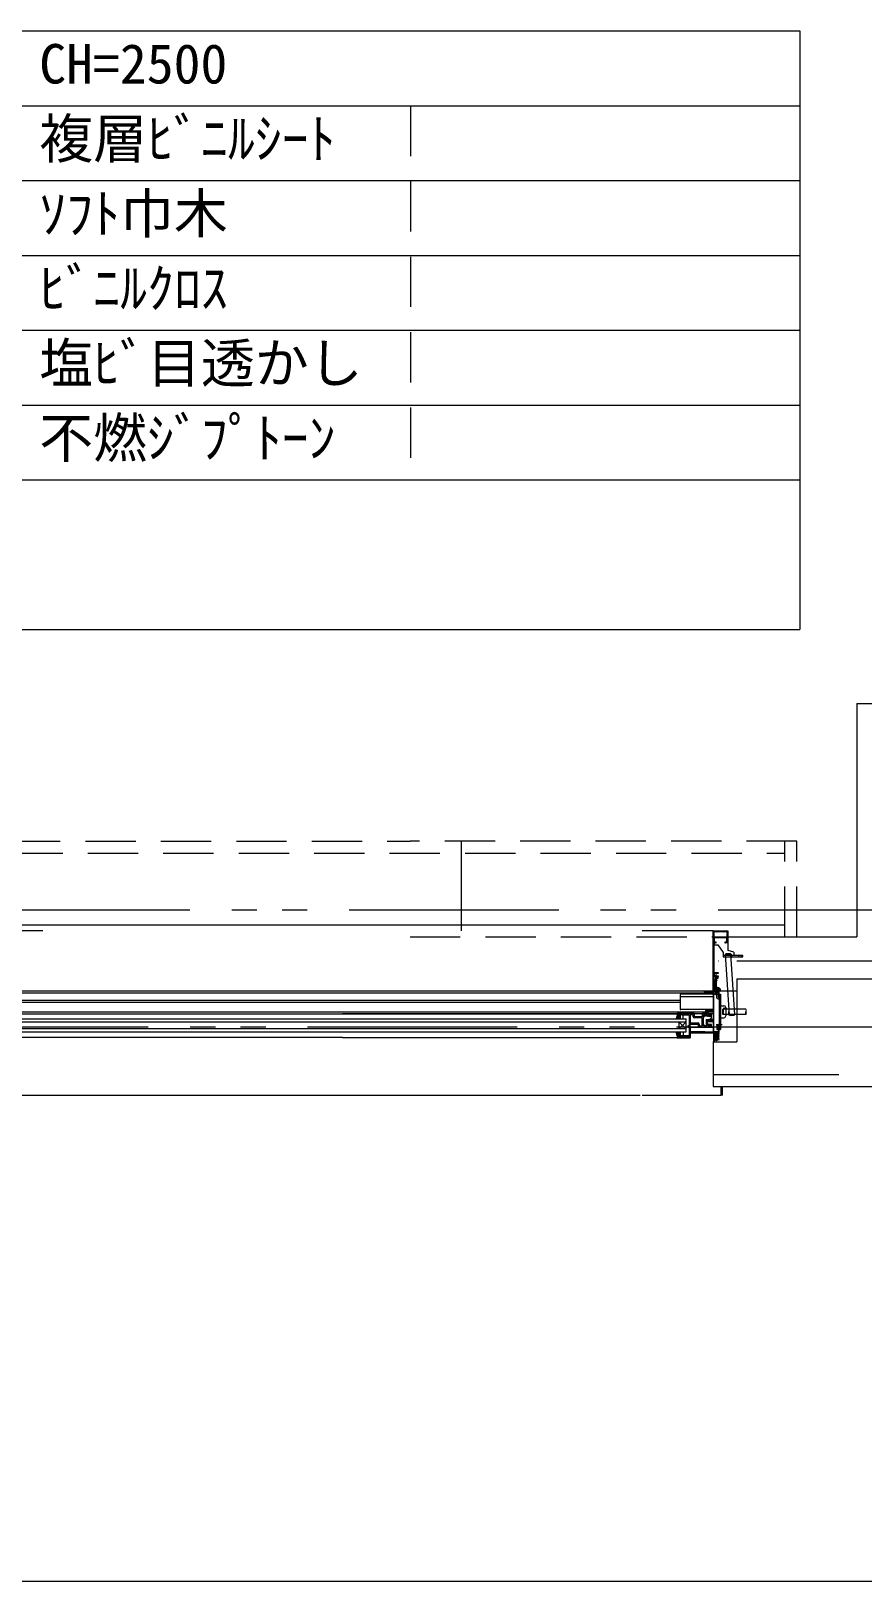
# Model space of a CAD drawing. Units: millimetres at full size. Extents: x -22551 to 92397, y -19340 to 14894.
# Drawn here: x 4638 to 6027, y -6902 to -4312 of the extents above; entities that cross this region are included whole.
import ezdxf
from ezdxf.enums import TextEntityAlignment as Align

# ---------------------------------------------------------------- set-up
doc = ezdxf.new("R2010")
doc.units = ezdxf.units.MM
doc.header["$LTSCALE"] = 70
for name, pattern in [('DASHED1', [1.8, 1.2, -0.6]), ('DASHED3', [4, 3, -1]), ('DOUBLE_CHAIN1', [8.8, 5, -1, 0.6, -0.6, 0.6, -1])]:
    doc.linetypes.add(name, pattern=pattern)
doc.layers.add('0-0_NoName', color=7, linetype='Continuous', lineweight=15)
doc.layers.add('2-0_通芯', color=7, linetype='Continuous', lineweight=15)
doc.styles.add('ＭＳ ゴシック', font='')
doc.styles.get('ＭＳ ゴシック').set_extended_font_data('MS Gothic')

# ---------------------------------------------------------------- blocks, each defined once
blk = doc.blocks.new('グループ部品-125')
at = {"layer": '2-0_通芯'}
for p, q in [((4121.41, -4312.38), (5921.41, -4312.38)), ((5921.41, -4312.38), (5921.41, -5312.38)), ((4121.41, -4437.38), (5921.41, -4437.38)), ((4121.41, -4562.38), (5921.41, -4562.38)), ((4121.41, -4687.38), (5921.41, -4687.38)), ((4121.41, -4812.38), (5921.41, -4812.38)), ((4121.41, -4937.38), (5921.41, -4937.38)), ((4121.41, -5062.38), (5921.41, -5062.38)), ((4121.41, -5312.38), (5921.41, -5312.38)), ((6016.61, -5435.7), (6016.61, -5825.7)), ((5356.61, -5815.7), (5356.61, -5665.7)), ((826.61, -5805.7), (5896.61, -5805.7)), ((4657.61, -5815.7), (4500.61, -5815.7)), ((5776.61, -5815.7), (5658.11, -5815.7)), ((5777.11, -5815.7), (5801.11, -5815.7)), ((5801.61, -5848.65), (5801.61, -5816.2)), ((5816.61, -5825.7), (6016.61, -5825.7)), ((5778.11, -5836.2), (5778.11, -5885.38)), ((5778.61, -5827.15), (5778.61, -5832.75)), ((5799.61, -5827.15), (5778.61, -5827.15)), ((5778.61, -5832.75), (5780.11, -5834.25)), ((5778.61, -5835.65), (5778.61, -5839.15)), ((5781.41, -5835.65), (5778.61, -5835.65)), ((5780.86, -5835.7), (5778.61, -5835.7)), ((5780.11, -5834.25), (5781.41, -5834.25)), ((5796.81, -5834.25), (5798.11, -5834.25)), ((5801.61, -5835.65), (5796.81, -5835.65)), ((5801.11, -5835.7), (5797.36, -5835.7)), ((5798.11, -5834.25), (5799.61, -5832.75)), ((5799.61, -5832.75), (5799.61, -5827.15)), ((5811.61, -5851.33), (5801.61, -5848.65)), ((5811.61, -5851.33), (5811.61, -5856.85)), ((5785.41, -5865.9), (5785.61, -5865.7)), ((5793.61, -5852), (5793.61, -5859.15)), ((5826.61, -5856.85), (5793.61, -5856.85)), ((5793.61, -5859.15), (5826.61, -5859.15)), ((5806.3, -5854.6), (5797.32, -5855.2)), ((5804.12, -5956), (5797.32, -5855.2)), ((5806.3, -5854.6), (5805.24, -5853.67)), ((5813.1, -5955.4), (5806.3, -5854.6)), ((5816.61, -5865.7), (6056.61, -5865.7)), ((5819.46, -5859.15), (5819.46, -5856.85)), ((5823.96, -5859.15), (5823.96, -5856.85)), ((5826.61, -5859.15), (5826.61, -5856.85)), ((5778.29, -5888.2), (5778.33, -5888.35)), ((5778.33, -5888.85), (5778.29, -5889)), ((5779.26, -5887.01), (5779.11, -5887.03)), ((5779.11, -5890.18), (5779.26, -5890.19)), ((5780.03, -5886.76), (5779.91, -5886.81)), ((5779.91, -5890.39), (5780.03, -5890.44)), ((5780.91, -5886.99), (5780.82, -5886.9)), ((5780.82, -5890.3), (5780.91, -5890.21)), ((5781.81, -5887.45), (5781.67, -5887.45)), ((5781.67, -5889.75), (5781.81, -5889.75)), ((5816.61, -5895.7), (6086.61, -5895.7)), ((5816.61, -5895.7), (5816.61, -6000.7)), ((4582.61, -5915.7), (5816.61, -5915.7)), ((5776.61, -5919.6), (4582.61, -5919.6)), ((5721.61, -5922.6), (5721.61, -5946.1)), ((5776.61, -5925.64), (5721.61, -5925.64)), ((5775.61, -5921.6), (5722.61, -5921.6)), ((5780.53, -5918.28), (5779.39, -5920.26)), ((5779.39, -5920.26), (5780.18, -5921.89)), ((5780.65, -5919.97), (5779.43, -5920.19)), ((5783.13, -5917.08), (5779.85, -5922.77)), ((5781.06, -5920.66), (5780.18, -5921.89)), ((5780.44, -5922.04), (5780.18, -5921.89)), ((5780.49, -5917.69), (5780.4, -5917.84)), ((5780.4, -5917.84), (5780.62, -5918.22)), ((5780.4, -5917.84), (5783.03, -5918.8)), ((5780.62, -5921.72), (5780.44, -5922.04)), ((5782.25, -5921.91), (5780.44, -5922.04)), ((5780.49, -5917.69), (5780.93, -5917.69)), ((5783.16, -5918.66), (5780.49, -5917.69)), ((5782.42, -5919.37), (5780.53, -5918.28)), ((5780.58, -5918.3), (5780.62, -5918.22)), ((5782.87, -5918.94), (5780.62, -5918.22)), ((5782.08, -5921.59), (5780.62, -5921.72)), ((5780.84, -5917.09), (5780.75, -5917.24)), ((5780.75, -5917.24), (5780.97, -5917.62)), ((5780.75, -5917.24), (5784.53, -5918.61)), ((5780.84, -5917.09), (5781.28, -5917.09)), ((5784.62, -5918.46), (5780.84, -5917.09)), ((5780.93, -5917.69), (5780.97, -5917.62)), ((5780.93, -5917.69), (5784.05, -5918.69)), ((5784.09, -5918.61), (5780.97, -5917.62)), ((5781.06, -5920.66), (5783.26, -5918.57)), ((5781.19, -5916.48), (5781.1, -5916.63)), ((5781.1, -5916.63), (5781.32, -5917.01)), ((5781.1, -5916.63), (5784.88, -5918)), ((5781.19, -5916.48), (5781.63, -5916.48)), ((5784.97, -5917.85), (5781.19, -5916.48)), ((5781.28, -5917.09), (5781.32, -5917.01)), ((5781.28, -5917.09), (5784.4, -5918.08)), ((5784.44, -5918), (5781.32, -5917.01)), ((5781.54, -5915.87), (5781.45, -5916.02)), ((5781.45, -5916.02), (5781.67, -5916.4)), ((5781.45, -5916.02), (5785.23, -5917.4)), ((5781.54, -5915.87), (5781.98, -5915.87)), ((5785.32, -5917.25), (5781.54, -5915.87)), ((5781.63, -5916.48), (5781.67, -5916.4)), ((5781.63, -5916.48), (5784.75, -5917.47)), ((5784.79, -5917.4), (5781.67, -5916.4)), ((5781.89, -5915.27), (5781.8, -5915.42)), ((5781.8, -5915.42), (5782.02, -5915.8)), ((5781.8, -5915.42), (5785.58, -5916.79)), ((5781.89, -5915.27), (5782.33, -5915.27)), ((5785.67, -5916.64), (5781.89, -5915.27)), ((5781.98, -5915.87), (5782.02, -5915.8)), ((5781.98, -5915.87), (5785.1, -5916.87)), ((5785.14, -5916.79), (5782.02, -5915.8)), ((5782.15, -5914.81), (5782.37, -5915.19)), ((5782.28, -5911.55), (5782.92, -5910.63)), ((5788.34, -5915.05), (5782.28, -5911.55)), ((5782.33, -5915.27), (5782.37, -5915.19)), ((5782.33, -5915.27), (5785.45, -5916.26)), ((5782.59, -5914.05), (5782.5, -5914.21)), ((5782.5, -5914.21), (5782.72, -5914.58)), ((5782.5, -5914.21), (5786.28, -5915.58)), ((5782.68, -5914.66), (5782.72, -5914.58)), ((5785.84, -5915.58), (5782.72, -5914.58)), ((5782.74, -5927.58), (5782.74, -5921.2)), ((5782.74, -5921.2), (5785.04, -5921.2)), ((5782.85, -5913.6), (5783.07, -5913.98)), ((5782.85, -5913.6), (5786.63, -5914.97)), ((5783.03, -5914.05), (5783.07, -5913.98)), ((5783.03, -5914.05), (5786.15, -5915.05)), ((5786.19, -5914.97), (5783.07, -5913.98)), ((5783.39, -5919.93), (5783.13, -5919.78)), ((5783.2, -5912.99), (5783.42, -5913.37)), ((5786.67, -5914.9), (5783.25, -5912.92)), ((5783.35, -5919.9), (5783.74, -5919.22)), ((5783.36, -5928.51), (5786.54, -5929.79)), ((5783.38, -5913.45), (5783.42, -5913.37)), ((5784.79, -5913.81), (5783.42, -5913.37)), ((5783.56, -5912.87), (5783.46, -5913.04)), ((5783.58, -5919), (5784.18, -5919.22)), ((5783.63, -5916.21), (5784.23, -5915.17)), ((5784.27, -5919.06), (5783.67, -5918.85)), ((5784.05, -5918.69), (5784.09, -5918.61)), ((5784.27, -5919.06), (5784.05, -5918.69)), ((5784.53, -5918.61), (5784.09, -5918.61)), ((5784.27, -5919.06), (5784.18, -5919.22)), ((5784.4, -5918.08), (5784.44, -5918)), ((5784.62, -5918.46), (5784.4, -5918.08)), ((5784.88, -5918), (5784.44, -5918)), ((5784.62, -5918.46), (5784.53, -5918.61)), ((5784.73, -5914.31), (5787.19, -5910.05)), ((5784.75, -5917.47), (5784.79, -5917.4)), ((5784.97, -5917.85), (5784.75, -5917.47)), ((5785.23, -5917.4), (5784.79, -5917.4)), ((5784.97, -5917.85), (5784.88, -5918)), ((5785.04, -5921.2), (5785.04, -5926.7)), ((5785.04, -5926.7), (5786.54, -5927.31)), ((5785.1, -5916.87), (5785.14, -5916.79)), ((5785.32, -5917.25), (5785.1, -5916.87)), ((5785.58, -5916.79), (5785.14, -5916.79)), ((5785.32, -5917.25), (5785.23, -5917.4)), ((5785.45, -5916.26), (5785.49, -5916.18)), ((5785.67, -5916.64), (5785.45, -5916.26)), ((5785.67, -5916.64), (5785.58, -5916.79)), ((5785.8, -5915.65), (5785.84, -5915.58)), ((5786.02, -5916.03), (5785.8, -5915.65)), ((5786.28, -5915.58), (5785.84, -5915.58)), ((5786.15, -5915.05), (5786.19, -5914.97)), ((5786.37, -5915.43), (5786.15, -5915.05)), ((5786.63, -5914.97), (5786.19, -5914.97)), ((5786.37, -5915.43), (5786.28, -5915.58)), ((5786.56, -5914.6), (5786.46, -5914.77)), ((5786.54, -5927.31), (5788.84, -5928.24)), ((5786.61, -5924.2), (5786.61, -5915.7)), ((5786.61, -5921.2), (5786.61, -5980.2)), ((5786.61, -5921.2), (5788.91, -5921.2)), ((5786.67, -5914.9), (5786.63, -5914.97)), ((5788.34, -5915.05), (5788.82, -5914.03)), ((5788.91, -5921.2), (5788.91, -5980.2)), ((5721.61, -5932.1), (4599.11, -5932.1)), ((5721.61, -5935.5), (4599.11, -5935.5)), ((4599.11, -5954.1), (5716.61, -5954.1)), ((5776.61, -5954), (5157.86, -5954)), ((5716.61, -5953.9), (5716.61, -5955.5)), ((5775.61, -5947.1), (5722.61, -5947.1)), ((5764.11, -5948.7), (5764.11, -5950)), ((5764.65, -5951.2), (5764.11, -5951.74)), ((5764.11, -5951.5), (5764.11, -5953.5)), ((5767.31, -5952.2), (5764.11, -5952.2)), ((5766.41, -5951.2), (5764.41, -5951.2)), ((5764.41, -5953.33), (5764.61, -5952.2)), ((5766, -5951.2), (5765, -5952.2)), ((5766.2, -5948.79), (5765.7, -5949.29)), ((5765.91, -5949.8), (5766.25, -5949.8)), ((5766.01, -5952.2), (5768.23, -5953.88)), ((5767.12, -5948.73), (5766.05, -5949.8)), ((5768.31, -5950.23), (5766.34, -5952.2)), ((5766.61, -5952.2), (5768.43, -5953.6)), ((5768.3, -5948.9), (5766.71, -5950.49)), ((5766.71, -5950.26), (5766.71, -5950.9)), ((5769.31, -5948.9), (5767.21, -5948.9)), ((5768.15, -5951.74), (5767.85, -5952.04)), ((5768.31, -5950.1), (5768.31, -5951.2)), ((5768.61, -5949.8), (5770.01, -5949.8)), ((5769.84, -5948.7), (5768.74, -5949.8)), ((5773.4, -5955.29), (5769.18, -5954.02)), ((5770.29, -5949.6), (5770.11, -5949.78)), ((5770.31, -5949.5), (5770.31, -5949)), ((5788.91, -5940.7), (5794.91, -5940.7)), ((5793.41, -5946.2), (5792.41, -5947.2)), ((5831.61, -5946.2), (5793.41, -5946.2)), ((5793.41, -5946.2), (5793.41, -5955.2)), ((5831.61, -5955.2), (5793.41, -5955.2)), ((5797.91, -5943.7), (5797.91, -5957.7)), ((4584.11, -5962.5), (5731.61, -5962.5)), ((4584.11, -5967.5), (5731.61, -5967.5)), ((5731.61, -5979.5), (4584.11, -5979.5)), ((5716.61, -5956), (5715.11, -5962.5)), ((5721.38, -5956), (5715.18, -5962.2)), ((5715.51, -5962.5), (5715.19, -5962.18)), ((5716.92, -5962.5), (5715.45, -5961.03)), ((5719.97, -5956), (5715.6, -5960.37)), ((5718.34, -5962.5), (5715.72, -5959.88)), ((5719.75, -5962.5), (5715.98, -5958.73)), ((5718.55, -5956), (5716.03, -5958.53)), ((5721.17, -5962.5), (5716.25, -5957.58)), ((5721.61, -5957.19), (5716.3, -5962.5)), ((5717.14, -5956), (5716.45, -5956.69)), ((5721.61, -5961.53), (5716.51, -5956.43)), ((5721.61, -5956), (5716.61, -5956)), ((5721.61, -5960.12), (5717.5, -5956)), ((5721.61, -5958.6), (5717.71, -5962.5)), ((5721.61, -5958.7), (5718.91, -5956)), ((5721.61, -5960.02), (5719.13, -5962.5)), ((5719.61, -5967.5), (5731.61, -5979.5)), ((5719.61, -5979.5), (5731.61, -5967.5)), ((5719.61, -5967.5), (5719.61, -5979.5)), ((5721.61, -5957.29), (5720.32, -5956)), ((5721.61, -5961.43), (5720.54, -5962.5)), ((5721.61, -5962.5), (5721.61, -5955.3)), ((5721.61, -5957), (5721.61, -5961.5)), ((5725.61, -5956), (5722.61, -5956)), ((5722.61, -5962.5), (5725.61, -5962.5)), ((5726.61, -5961.5), (5726.61, -5957)), ((5731.57, -5955.93), (5731.65, -5955.93)), ((5731.61, -5984.5), (5731.61, -5962.5)), ((5738.61, -5969.47), (5751.54, -5969.47)), ((5738.61, -5976.4), (5776.61, -5976.4)), ((5761.21, -5971.8), (5760.61, -5971.8)), ((5761.21, -5971.8), (5761.21, -5974.47)), ((5766.24, -5957.16), (5761.6, -5958.83)), ((5765.01, -5973.8), (5766.18, -5973.8)), ((5765.01, -5974.47), (5765.01, -5973.8)), ((5765.11, -5963.85), (5765.11, -5972.1)), ((5765.11, -5966.9), (5776.61, -5966.9)), ((5774.11, -5972.1), (5765.11, -5972.1)), ((5765.33, -5963.9), (5770.71, -5963.85)), ((5767.38, -5969.98), (5765.38, -5969.25)), ((5766.18, -5973.8), (5766.18, -5972.1)), ((5766.48, -5971.8), (5767.41, -5971.8)), ((5767.71, -5971.5), (5767.71, -5970.45)), ((5767.8, -5957.19), (5769.11, -5957.8)), ((5769.18, -5976.38), (5773.4, -5975.11)), ((5776.61, -5963.5), (5771.49, -5963.5)), ((5774.11, -5959.9), (5774.11, -5956.24)), ((5791.61, -5972.7), (5781.61, -5972.7)), ((5782.73, -5973.82), (5782.73, -5980.2)), ((5782.74, -5980.2), (5785.04, -5980.2)), ((5783.36, -5972.9), (5786.54, -5971.61)), ((5785.03, -5980.2), (5785.03, -5974.7)), ((5786.61, -5985.2), (5786.61, -5977.2)), ((5786.61, -5980.2), (5788.91, -5980.2)), ((5788.91, -5960.7), (5794.91, -5960.7)), ((5804.12, -5956), (5813.1, -5955.4)), ((5804.12, -5956), (5805.19, -5956.93)), ((4577.61, -5993), (5157.86, -5993)), ((4584.11, -5984.5), (5731.61, -5984.5)), ((5157.86, -5993.8), (5738.81, -5993.8)), ((5716.61, -5991), (5715.11, -5984.5)), ((5721.38, -5991), (5715.18, -5984.8)), ((5715.51, -5984.5), (5715.19, -5984.83)), ((5716.92, -5984.5), (5715.45, -5985.97)), ((5719.97, -5991), (5715.6, -5986.64)), ((5718.34, -5984.5), (5715.72, -5987.12)), ((5719.75, -5984.5), (5715.98, -5988.27)), ((5718.55, -5991), (5716.03, -5988.47)), ((5721.17, -5984.5), (5716.25, -5989.42)), ((5721.61, -5989.81), (5716.3, -5984.5)), ((5716.31, -5993), (5716.31, -5993.3)), ((5738.81, -5993.3), (5716.31, -5993.3)), ((5717.14, -5991), (5716.45, -5990.31)), ((5721.61, -5985.47), (5716.51, -5990.57)), ((5721.61, -5991), (5716.61, -5991)), ((5717.31, -5994.3), (5737.81, -5994.3)), ((5721.61, -5986.89), (5717.5, -5991)), ((5721.61, -5988.4), (5717.71, -5984.5)), ((5721.61, -5988.3), (5718.91, -5991)), ((5721.61, -5986.99), (5719.13, -5984.5)), ((5721.61, -5989.71), (5720.32, -5991)), ((5721.61, -5985.57), (5720.54, -5984.5)), ((5721.61, -5984.5), (5721.61, -5991.7)), ((5721.61, -5990), (5721.61, -5985.5)), ((5722.61, -5984.5), (5725.61, -5984.5)), ((5725.61, -5991), (5722.61, -5991)), ((5726.61, -5985.5), (5726.61, -5990)), ((5761.61, -5984.3), (5738.81, -5984.3)), ((5738.81, -5985.7), (5786.11, -5985.7)), ((5776.61, -6000.7), (5816.61, -6000.7)), ((5776.61, -6000.7), (5776.61, -6075.7)), ((5786.61, -5994.7), (5777.61, -5985.7)), ((5786.61, -5985.7), (5777.61, -5994.7)), ((5783.61, -5985.7), (5777.61, -5991.7)), ((5780.61, -5985.7), (5777.61, -5988.7)), ((5786.61, -5997.7), (5777.61, -5988.7)), ((5786.61, -5988.7), (5777.61, -5997.7)), ((5784.65, -5998.74), (5777.61, -5991.7)), ((5786.61, -5991.7), (5777.61, -6000.7)), ((5782.31, -5999.4), (5777.61, -5994.7)), ((5779.96, -6000.05), (5777.61, -5997.7)), ((5786.61, -5991.7), (5780.61, -5985.7)), ((5786.61, -5994.7), (5781.76, -5999.55)), ((5786.61, -5988.7), (5783.61, -5985.7)), ((5786.61, -5997.7), (5785.92, -5998.39)), ((5776.61, -6075.7), (9976.61, -6075.7)), ((5791.61, -6075.7), (5791.61, -6090.7)), ((5655.11, -6090.7), (1068.11, -6090.7))]:
    blk.add_line(p, q, dxfattribs=at)
at = {"layer": '2-0_通芯', "linetype": 'DASHED1'}
for p, q in [((5271.41, -4437.38), (5271.41, -5062.38)), ((1452.61, -5665.7), (5270.61, -5665.7)), ((5896.61, -5825.7), (5896.61, -5665.7)), ((826.61, -5685.7), (5896.61, -5685.7))]:
    blk.add_line(p, q, dxfattribs=at)
at = {"layer": '2-0_通芯', "linetype": 'DOUBLE_CHAIN1'}
for p, q in [((-22551.09, -5780.7), (23861.61, -5780.7)), ((-21388.39, -5975.7), (23861.61, -5975.7))]:
    blk.add_line(p, q, dxfattribs=at)
at = {"layer": '2-0_通芯', "linetype": 'DASHED3'}
blk.add_line((5776.61, -6055.7), (9976.61, -6055.7), dxfattribs=at)
at = {"layer": '2-0_通芯'}
for points in [[(6016.61, -5435.7), (6706.61, -5435.7), (6706.61, -5825.7)], [(5776.61, -5915.7), (5776.61, -5816.2), (5777.11, -5815.7)], [(5778.11, -5817.7), (5778.11, -5819.87), (5778.18, -5820.06)], [(5778.18, -5821.34), (5778.11, -5821.53), (5778.11, -5829.87), (5778.18, -5830.06)], [(5782.47, -5817.27), (5782.28, -5817.2), (5778.61, -5817.2)], [(5794.47, -5817.27), (5794.28, -5817.2), (5783.94, -5817.2), (5783.75, -5817.27)], [(5799.61, -5817.2), (5795.94, -5817.2), (5795.75, -5817.27)], [(5800.04, -5820.06), (5800.11, -5819.87), (5800.11, -5817.7)], [(5800.04, -5830.06), (5800.11, -5829.87), (5800.11, -5821.53), (5800.04, -5821.34)], [(5778.18, -5831.34), (5778.11, -5831.53), (5778.11, -5834)], [(5778.61, -5834.5), (5780.13, -5834.5), (5780.34, -5834.41)], [(5778.61, -5839.15), (5784.61, -5839.15), (5793.61, -5852)], [(5797.89, -5834.41), (5798.1, -5834.5), (5799.61, -5834.5)], [(5800.11, -5834), (5800.11, -5831.53), (5800.04, -5831.34)], [(5805.24, -5853.67), (5798.25, -5854.14), (5797.32, -5855.2)], [(5782.21, -5890.18), (5782.51, -5890.5), (5785.41, -5890.5), (5785.41, -5892.1), (5784.41, -5892.1), (5784.41, -5895.1), (5783.01, -5895.1), (5783.01, -5894.6), (5783.41, -5894.03), (5783.41, -5891.8), (5778.11, -5891.8), (5778.11, -5899.2), (5780.01, -5899.2)], [(5780.01, -5900.2), (5778.11, -5900.2), (5778.11, -5911.2), (5780.29, -5911.2), (5780.51, -5913.76)], [(5780.11, -5885.4), (5784.19, -5885.4), (5784.71, -5885.1), (5785.41, -5885.1), (5785.41, -5886.7), (5782.51, -5886.7), (5782.21, -5887.02)], [(5780.51, -5905.24), (5780.51, -5898.19), (5781.51, -5894.46), (5781.51, -5892.5)], [(5781.71, -5900), (5781.71, -5902.4), (5782.01, -5902.7), (5782.01, -5911.4), (5784.92, -5913.08), (5785.02, -5913.28), (5785.49, -5913.55), (5785.71, -5913.54), (5788.52, -5915.16), (5787.4, -5917.1), (5786.61, -5917.1)], [(5782.44, -5892.25), (5783.57, -5894.19), (5782.77, -5894.41), (5781.86, -5897.8), (5782.91, -5897.8)], [(5761.61, -5915.7), (5761.61, -5917.3), (5762.81, -5917.3)], [(5763.41, -5916.7), (5776.61, -5916.7), (5776.61, -5947.7), (5765.11, -5947.7)], [(5786.11, -5976.7), (5785.61, -5976.7), (5785.01, -5977.74), (5785.01, -5978.7), (5785.71, -5978.7), (5785.71, -5984.5), (5777.81, -5984.5), (5777.81, -5916.9), (5785.71, -5916.9), (5785.71, -5922.7), (5785.01, -5922.7), (5785.01, -5923.66), (5785.61, -5924.7), (5786.11, -5924.7)], [(5779.52, -5913.89), (5779.24, -5912.3), (5778.11, -5912.3), (5778.11, -5915.7)], [(5779.1, -5912.91), (5779.38, -5914.5), (5780.51, -5914.5), (5780.51, -5906.16), (5780.63, -5905.98), (5780.63, -5905.43), (5780.51, -5905.24)], [(5780.62, -5921.72), (5783.66, -5918.87), (5782.08, -5921.59)], [(5781.01, -5920.75), (5780.65, -5919.97), (5781.23, -5918.68)], [(5784.46, -5915.7), (5781.99, -5914.27), (5781.16, -5915.7)], [(5783.39, -5919.93), (5782.25, -5921.91), (5782.08, -5921.59)], [(5786.02, -5916.03), (5782.24, -5914.66), (5782.15, -5914.81), (5785.93, -5916.18)], [(5782.24, -5914.66), (5782.68, -5914.66), (5785.8, -5915.65)], [(5786.02, -5916.03), (5785.93, -5916.18), (5785.49, -5916.18), (5782.37, -5915.19)], [(5786.37, -5915.43), (5782.59, -5914.05), (5783.03, -5914.05)], [(5786.25, -5914.65), (5782.94, -5913.45), (5782.85, -5913.6)], [(5782.94, -5913.45), (5783.38, -5913.45), (5785.13, -5914.01)], [(5783.25, -5912.92), (5783.2, -5912.99), (5783.67, -5913.16)], [(5784.18, -5919.22), (5783.74, -5919.22), (5783.5, -5919.14)], [(5784.72, -5910.23), (5784.59, -5912.25), (5785.28, -5913.35)], [(5788.27, -5912.28), (5786.58, -5913.4), (5785.28, -5913.35)], [(4595.26, -5951), (5766.41, -5951), (5766.41, -5950.2), (5765.31, -5950.2), (5765.31, -5948.7), (5770.51, -5948.7), (5770.51, -5950.2), (5769.41, -5950.2), (5769.41, -5951), (5776.61, -5951)], [(5774.11, -5956.24), (5769.04, -5954.1), (5769.04, -5953.9), (5759.11, -5953.9), (5759.11, -5954.1), (5745.11, -5954.1), (5745.11, -5953.9), (5716.61, -5953.9)], [(5758.61, -5954.5), (5758.61, -5959), (5745.61, -5959), (5745.61, -5954.5)], [(5771.71, -5950), (5771.71, -5948.9), (5776.61, -5948.9), (5776.61, -5964.2), (5774.3, -5964.2)], [(5792.41, -5947.2), (5792.41, -5954.2), (5793.41, -5955.2)], [(5721.61, -5955.3), (5722.61, -5955.3), (5724.34, -5955.93), (5730.65, -5955.93)], [(5735.41, -5974.3), (5734.61, -5974.3), (5734.61, -5976.4), (5736.61, -5976.4), (5736.61, -5991.07), (5724.34, -5991.07), (5722.61, -5991.7), (5721.61, -5991.7)], [(5732.57, -5955.93), (5736.61, -5955.93), (5736.61, -5974.47), (5735.74, -5974.47)], [(5743.68, -5958.93), (5743.68, -5955.93), (5738.61, -5955.93), (5738.61, -5969.47)], [(5738.61, -5992.5), (5738.61, -5971.4), (5751.61, -5971.4), (5751.61, -5975.9)], [(5738.61, -5976.3), (5752.11, -5976.3), (5752.11, -5976.5), (5769.04, -5976.5), (5769.04, -5976.4), (5773.4, -5975.11), (5773.91, -5974.75), (5774.11, -5974.16)], [(5738.81, -5993.8), (5738.81, -5976.99), (5738.61, -5976.99)], [(5753.54, -5971.47), (5753.54, -5974.47), (5758.68, -5974.47), (5758.68, -5960.93), (5745.68, -5960.93)], [(5774.11, -5974.16), (5774.11, -5972.1), (5771.81, -5972.1), (5771.81, -5972.9), (5772.91, -5972.9), (5772.91, -5974.11), (5771.72, -5974.47), (5767.71, -5974.47), (5767.71, -5972.9), (5768.81, -5972.9), (5768.81, -5972.1), (5766.51, -5972.1), (5766.51, -5974.47), (5760.61, -5974.47), (5760.61, -5955.93), (5766.51, -5955.93), (5766.51, -5958.3), (5767.51, -5958.3), (5767.51, -5955.93), (5771.72, -5955.93), (5773.11, -5956.35), (5773.11, -5957.8)], [(5766.31, -5966.9), (5766.31, -5965.6), (5776.61, -5965.6), (5776.61, -5984.7), (5763.41, -5984.7)], [(5765.11, -5963.85), (5770.71, -5963.85), (5771.35, -5963.62), (5773.04, -5962.2), (5774.11, -5959.9)], [(5773.91, -5963.9), (5769.61, -5963.9), (5765.57, -5964.25)], [(5774.11, -5958.6), (5769.11, -5958.6), (5769.11, -5957.8)], [(5785.04, -5974.7), (5786.54, -5974.09), (5788.83, -5973.17)], [(5805.19, -5956.93), (5812.17, -5956.46), (5813.1, -5955.4)], [(5716.61, -5991.5), (5716.61, -5993), (5738.11, -5993)], [(5762.81, -5984.1), (5761.61, -5984.1), (5761.61, -5985.7)], [(5776.61, -5985.7), (5777.61, -5986.7), (5777.61, -5999.7), (5776.61, -6000.7)], [(5789.61, -6075.7), (5789.61, -6090.7), (5658.11, -6090.7)]]:
    blk.add_lwpolyline(points, dxfattribs=at)
at = {"layer": '2-0_通芯', "linetype": 'DASHED1'}
blk.add_lwpolyline([(5270.61, -5825.7), (5916.61, -5825.7), (5916.61, -5665.7), (5270.61, -5665.7)], dxfattribs=at)
at = {"layer": '2-0_通芯'}
for centre, radius, start, end in [((5778.61, -5817.7), 0.5, 90.00001, 179.99999), ((5777.41, -5820.7), 1, 320.28486, 39.71514), ((5783.11, -5816.5), 1, 230.28486, 309.71514), ((5795.11, -5816.5), 1, 230.28486, 309.71514), ((5799.61, -5817.7), 0.5, 0.00001, 89.99999), ((5800.81, -5820.7), 1, 140.28486, 219.71514), ((5801.11, -5816.2), 0.5, 0.00001, 89.99999), ((5778.61, -5834), 0.5, 180.00001, 269.99999), ((5778.61, -5836.2), 0.5, 90.00001, 179.99999), ((5777.41, -5830.7), 1, 320.28486, 39.71514), ((5780.86, -5834.95), 0.75, 270.00002, 134.41533), ((5781.41, -5834.95), 0.7, 270, 90), ((5796.81, -5834.95), 0.7, 90, 270), ((5797.36, -5834.95), 0.75, 45.58467, 269.99998), ((5799.61, -5834), 0.5, 270.00001, 359.99999), ((5800.81, -5830.7), 1, 140.28486, 219.71514), ((5801.11, -5835.2), 0.5, 270.00001, 359.99999), ((5806.4, -5856.09), 1.5, 273.85934, 93.85934), ((5806.5, -5857.59), 1.5, 273.85934, 33.85934), ((5806.6, -5859.09), 1.5, 273.85934, 33.85934), ((5778.51, -5885.38), 0.4, 180.00006, 296.38784), ((5778.88, -5887.74), 0.75, 72.2996, 217.70036), ((5778.88, -5889.46), 0.75, 142.29964, 287.7004), ((5780.11, -5888.6), 1.8, 171.96925, 188.03075), ((5780.11, -5888.6), 3.2, 89.99998, 116.38778), ((5780.11, -5888.6), 1.8, 96.26017, 118.03073), ((5780.11, -5888.6), 1.8, 241.96927, 263.73983), ((5780.01, -5899.7), 0.5, 269.99999, 90.00001), ((5780.37, -5887.12), 0.5, 26.86995, 133.13013), ((5780.37, -5890.08), 0.5, 226.86987, 333.13005), ((5780.11, -5888.6), 1.8, 44.79286, 63.73983), ((5780.11, -5888.6), 1.8, 296.26017, 315.20714), ((5781.67, -5887.05), 0.4, 224.79276, 269.99993), ((5781.67, -5890.15), 0.4, 90.00007, 135.20724), ((5782.01, -5892.5), 0.5, 29.99999, 180), ((5782.91, -5900), 1.2, 90.00001, 179.99999), ((5781.81, -5887.05), 0.4, 269.99999, 4.09604), ((5781.81, -5890.15), 0.4, 355.90396, 90.00001), ((5782.91, -5898.3), 0.5, 269.99999, 90.00001), ((5722.61, -5922.6), 1, 90, 179.99999), ((5762.81, -5917), 0.3, 270, 0), ((5763.41, -5917), 0.3, 90, 180), ((5775.61, -5922.6), 1, 0, 90), ((5778.61, -5913), 0.5, 9.99999, 180), ((5780.01, -5913.8), 0.5, 190.00001, 5), ((5783.74, -5927.58), 1, 180, 247.99665), ((5783.99, -5911.38), 1.3, 75.88085, 145), ((5783.44, -5918.74), 0.248, 330, 137.19096), ((5783.13, -5912.62), 0.5, 330, 60), ((5782.11, -5918.84), 9, 44.11915, 75.88085), ((5786.11, -5916.2), 0.5, 0, 90), ((5786.11, -5924.2), 0.5, 270, 0), ((5786.99, -5914.85), 0.5, 60, 150), ((5787.64, -5913.48), 1.3, 335, 44.11915), ((5722.61, -5946.1), 1, 180, 270), ((5745.11, -5954.5), 0.5, 0, 90), ((5759.11, -5954.5), 0.5, 90, 180), ((5765.11, -5948.7), 1, 90, 180), ((5765.11, -5950), 1, 180, 270), ((5764.41, -5951.5), 0.3, 90, 180), ((5764.31, -5953.5), 0.2, 180.00001, 60), ((5765.91, -5949.5), 0.3, 135, 270), ((5766.41, -5949), 0.3, 90, 135), ((5766.25, -5949.5), 0.3, 270, 326.94427), ((5766.41, -5950.9), 0.3, 270, 0), ((5766.71, -5949.8), 0.25, 303.05573, 146.94427), ((5767.01, -5950.26), 0.3, 123.05573, 180), ((5767.01, -5948.9), 0.2, 0, 90), ((5767.31, -5951.2), 1, 270, 0), ((5768.41, -5953.8), 0.2, 204.41711, 84.41711), ((5768.61, -5950.1), 0.3, 90, 180), ((5769.04, -5954.5), 0.5, 73.30076, 90), ((5769.51, -5948.9), 0.2, 90, 180), ((5770.01, -5949), 0.3, 0, 90), ((5770.01, -5949.5), 0.3, 270, 0), ((5770.71, -5950), 1, 270, 0), ((5775.61, -5946.1), 1, 270, 0), ((5794.91, -5946.2), 1.5, 0, 180), ((5794.91, -5943.7), 3, 359.99878, 89.99845), ((5796.41, -5946.2), 1.5, 0, 120), ((5797.91, -5946.2), 1.5, 0, 120), ((5803.82, -5951.51), 1.5, 93.85934, 213.85934), ((5803.92, -5953.01), 1.5, 93.85934, 213.85934), ((5804.02, -5954.51), 1.5, 93.85934, 273.85934), ((5834.92, -5952.95), 4, 145.77113, 214.22887), ((5828.3, -5948.45), 4, 325.77113, 34.22887), ((5828.3, -5952.95), 4, 325.77113, 34.22887), ((5717.11, -5955.5), 0.5, 180, 270), ((5722.61, -5957), 1, 90.0001, 180.0001), ((5722.61, -5961.5), 1, 180.0001, 270.0001), ((5725.61, -5957), 1, 0.0001, 90.0001), ((5725.61, -5961.5), 1, 270.0001, 0.0001), ((5730.65, -5955.73), 0.2, 270, 336.42182), ((5731.11, -5955.93), 0.3, 23.57818, 156.42182), ((5731.57, -5955.73), 0.2, 203.57818, 270), ((5731.65, -5955.73), 0.2, 270, 336.42182), ((5732.11, -5955.93), 0.3, 23.57818, 156.42182), ((5732.57, -5955.73), 0.2, 203.57818, 270), ((5735.41, -5974.5), 0.2, 35.09963, 90), ((5735.74, -5974.27), 0.2, 215.09963, 270), ((5745.68, -5958.93), 2, 180, 270), ((5751.54, -5971.47), 2, 0, 90), ((5752.11, -5975.9), 0.5, 180, 270), ((5762.11, -5960.25), 1.5, 109.85326, 179.99999), ((5765.41, -5964.2), 0.3, 90.5, 179.99999), ((5765.61, -5964.75), 0.5, 95, 180), ((5765.61, -5968.8), 0.5, 180, 250), ((5766.48, -5972.1), 0.3, 90, 179.99999), ((5766.58, -5958.1), 1, 93.88684, 109.85326), ((5767.21, -5970.45), 0.5, 0, 70), ((5767.41, -5971.5), 0.3, 270, 0), ((5767.38, -5958.1), 1, 65, 82.59308), ((5769.04, -5975.9), 0.5, 270, 286.69924), ((5770.7, -5962.85), 1, 270.5, 310), ((5771.11, -5959.9), 3, 310, 0), ((5773.61, -5957.8), 0.5, 180, 0), ((5773.11, -5956.24), 1, 0, 73.30076), ((5773.11, -5974.16), 1, 286.69924, 0), ((5773.91, -5964.1), 0.2, 14.47751, 90), ((5774.3, -5964), 0.2, 194.47751, 270), ((5783.74, -5973.82), 1, 111.99783, 180), ((5786.11, -5977.2), 0.5, 0, 90), ((5794.91, -5957.7), 3, 269.99873, 359.99878), ((5717.31, -5993.3), 1, 180, 270), ((5717.11, -5991.5), 0.5, 90, 180), ((5722.61, -5985.5), 1, 89.9999, 179.9999), ((5722.61, -5990), 1, 179.9999, 269.9999), ((5725.61, -5985.5), 1, 359.9999, 89.9999), ((5725.61, -5990), 1, 269.9999, 359.9999), ((5737.81, -5993.3), 1, 270, 0), ((5738.11, -5992.5), 0.5, 270, 0), ((5762.81, -5984.4), 0.3, 0, 90), ((5763.41, -5984.4), 0.3, 180, 270), ((5786.11, -5985.2), 0.5, 270, 0)]:
    blk.add_arc(centre, radius, start, end, dxfattribs=at)
at = {"layer": '2-0_通芯', "style": 'ＭＳ ゴシック'}
for s, p in [('CH=2500', (4651.41, -4419.88)), ('複層ﾋﾞﾆﾙｼｰﾄ', (4651.41, -4544.88)), ('ｿﾌﾄ巾木', (4651.41, -4669.88)), ('ﾋﾞﾆﾙｸﾛｽ', (4651.41, -4794.88)), ('塩ﾋﾞ目透かし', (4651.41, -4919.88)), ('不燃ｼﾞﾌﾟﾄｰﾝ', (4651.41, -5044.88))]:
    blk.add_text(s, height=65.98, dxfattribs=at).set_placement(p, align=Align.BOTTOM_LEFT)

msp = doc.modelspace()

# ---------------------------------------------------------------- linework, layer by layer
at = {"layer": '0-0_NoName'}
msp.add_line((361.61, -6901.63), (6361.61, -6901.63), dxfattribs=at)

# ---------------------------------------------------------------- block references
at = {"layer": '2-0_通芯'}
msp.add_blockref('グループ部品-125', (0, 0), dxfattribs=at)

doc.saveas('drawing.dxf')
